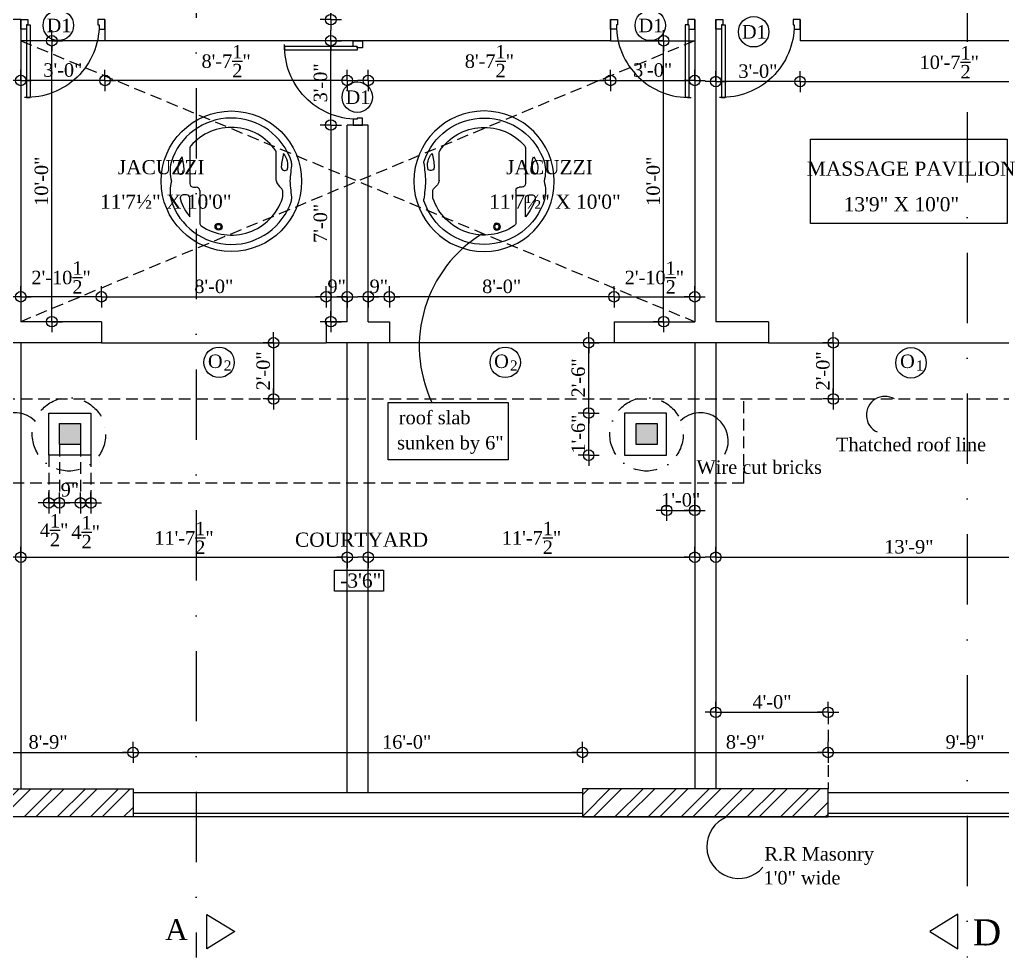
# Model space of a CAD drawing. Extents: x 13301 to 18078, y -1439 to 1911.
# Drawn here: x 14035 to 14454.9, y -256.2 to 144.3 of the extents above; entities that cross this region are included whole.
import ezdxf
from ezdxf.enums import TextEntityAlignment as Align

# ---------------------------------------------------------------- set-up
doc = ezdxf.new("R2010")
doc.units = 0
doc.header["$LTSCALE"] = 20
doc.header["$MEASUREMENT"] = 0
doc.header["$PDMODE"] = 34
doc.header["$PDSIZE"] = 5
doc.linetypes.add('DASHDOT', pattern=[1, 0.5, -0.25, 0, -0.25])
doc.linetypes.add('HIDDEN', pattern=[0.375, 0.25, -0.125])
doc.layers.get('0').update_dxf_attribs({"linetype": 'CONTINUOUS'})
doc.layers.get('Defpoints').update_dxf_attribs({"linetype": 'CONTINUOUS'})
for name, color, linetype in [('column', 31, 'CONTINUOUS'), ('DETTEXT', 7, 'CONTINUOUS'), ('DIMLINE', 254, 'CONTINUOUS'), ('DOOR', 1, 'CONTINUOUS'), ('door text', 2, 'CONTINUOUS'), ('FURN', 10, 'CONTINUOUS'), ('HATCH', 252, 'CONTINUOUS'), ('PLUMBING', 6, 'CONTINUOUS'), ('Roof lilne', 31, 'CONTINUOUS'), ('Secline', 13, 'CONTINUOUS'), ('Stone', 8, 'CONTINUOUS'), ('text', 2, 'CONTINUOUS'), ('wall', 13, 'CONTINUOUS')]:
    doc.layers.add(name, color=color, linetype=linetype)
doc.styles.add('style3', font='TIMES.TTF')
doc.styles.add('style5', font='TIMES.TTF')
doc.dimstyles.new('arch61', dxfattribs={"dimscale": 0, "dimtxt": 5.75, "dimasz": 2.25, "dimexe": 0.18, "dimexo": 0.0625, "dimgap": 1.5, "dimtad": 1, "dimzin": 3, "dimdsep": 46, "dimlunit": 4, "dimtxsty": 'style3', "dimblk": 'BLK', "dimcen": 0, "dimse1": 1, "dimse2": 1, "dimclrd": 256, "dimclrt": 3, "dimazin": 0, "dimtfac": 1, "dimtix": 1, "dimtmove": 2, "dimatfit": 3, "dimldrblk": 'NONE', "dimfxl": 0, "dimtolj": 1, "dimtzin": 0, "dimlwd": -1, "dimarcsym": 0})

# ---------------------------------------------------------------- blocks, each defined once
blk = doc.blocks.new('DR1H902')
at = {"color": 0}
for p, q in [((-0.5, 0), (-0.5, 1)), ((-0.5, 1), (-0.45, 1)), ((-0.45, 0), (-0.45, 1)), ((-0.5, 0), (-0.45, 0))]:
    blk.add_line(p, q, dxfattribs=at)
blk.add_arc((-0.5, 0), 1, 0, 91.707, dxfattribs=at)
blk = doc.blocks.new('A$C3B4262AC')
at = {"layer": 'DOOR'}
for p, q in [((0, 4), (0, 0)), ((2.5, 4), (0, 4)), ((0, 0), (3, 0)), ((2.5, 2.25), (2.5, 4)), ((3, 2.25), (2.5, 2.25)), ((3, 0), (3, 2.25))]:
    blk.add_line(p, q, dxfattribs=at)
blk = doc.blocks.new('A$C1F9E242A')
blk.add_blockref('A$C3B4262AC', (0, 0))
at = {"xscale": -1}
blk.add_blockref('A$C3B4262AC', (36, 0), dxfattribs=at)
at = {"layer": 'DOOR', "xscale": -31, "yscale": 31, "zscale": 68.88888888888889}
blk.add_blockref('DR1H902', (18, 2.25), dxfattribs=at)
blk = doc.blocks.new('*U15')
at = {"xscale": -1, "rotation": 90.00000000000249}
blk.add_blockref('A$C1F9E242A', (-13.99, 19.99), dxfattribs=at)
blk = doc.blocks.new('CARLO')
for p, q in [((35.59, 36.27), (35.59, 50.09)), ((39.78, 47.54), (39.78, 39.56)), ((0.13, 39), (0.13, 36.43)), ((41.28, 38.06), (42.43, 38.06)), ((38.27, 34.77), (37.09, 34.77)), ((2.85, 31.97), (2.85, 20.08)), ((39.77, 18.16), (39.77, 33.27))]:
    blk.add_line(p, q)
for centre, radius in [((22.05, 32.28), 30), ((27.54, 51.7), 1.5), ((27.54, 51.7), 1)]:
    blk.add_circle(centre, radius)
for centre, radius, start, end in [((22.05, 32.28), 27, 17.2485, 162.0447), ((22.05, 32.28), 23, 55.9489, 161.7681), ((34.09, 50.09), 1.5, 0, 55.9489), ((21.06, 32.53), 24, 18.2214, 38.7348), ((-2.21, 40.14), 1.5, 162.0447, 186.6967), ((-156.94, 21.97), 154.3, 3.824, 6.6967), ((1.63, 39), 1.5, 161.7681, 180), ((41.28, 39.56), 1.5, 180, 270), ((42.43, 39.56), 1.5, 270, 18.2214), ((32.34, 36.61), 15.93, 344.1542, 13.3342), ((1.63, 36.43), 1.5, 180, 233.6333), ((-2.5, 30.81), 5.48, 12.253, 53.6333), ((37.09, 36.27), 1.5, 180, 270), ((38.27, 33.27), 1.5, 0, 90), ((-160.31, 42.94), 157.69, 353.3167, 356.1156), ((32.42, 27.93), 15.84, 346.6544, 15.8676), ((5.15, 25.31), 7.26, 163.6139, 222.4153), ((-0.77, 26.27), 1.5, 355.0864, 133.6621), ((-29.07, 28.03), 29.85, 345.215, 356.3677), ((43.66, 27.73), 1.5, 46.3379, 184.9136), ((71.96, 29.49), 29.85, 183.6323, 194.785), ((37.74, 26.77), 7.26, 317.5847, 16.3861), ((-2.21, 24.41), 1.5, 173.3167, 197.9548), ((22.05, 32.28), 27, 197.9548, 342.7515), ((4.35, 20.08), 1.5, 180, 214.5636), ((22.05, 32.28), 23, 214.5636, 318.9795), ((37.77, 18.35), 2, 318.4718, 360)]:
    blk.add_arc(centre, radius, start, end)
blk = doc.blocks.new('*U22')
at = {"rotation": 1.22133299768199e-12}
blk.add_blockref('A$C1F9E242A', (-35.98, 2), dxfattribs=at)
blk = doc.blocks.new('BLK')
for q in [(0, 2), (-2, 0), (0, -2), (2, 0)]:
    blk.add_line((0, 0), q)
blk.add_circle((0, 0), 1)
blk = doc.blocks.new('*D48')
at = {"layer": 'Defpoints', "color": 0, "transparency": 16777216}
for p in [(14083.45, -168.65), (13978.45, -184.21), (14083.45, -184.21)]:
    blk.add_point(p, dxfattribs=at)
at = {"layer": 'DIMLINE', "transparency": 16777216}
blk.add_line((13980.7, -168.65), (14081.2, -168.65), dxfattribs=at)
at = {"layer": 'DIMLINE', "transparency": 16777216, "xscale": 2.25, "yscale": 2.25, "zscale": 2.25, "rotation": 180}
blk.add_blockref('BLK', (13978.45, -168.65), dxfattribs=at)
at = {"layer": 'DIMLINE', "transparency": 16777216, "xscale": 2.25, "yscale": 2.25, "zscale": 2.25}
blk.add_blockref('BLK', (14083.45, -168.65), dxfattribs=at)
at = {"layer": 'DIMLINE', "color": 3, "transparency": 16777216, "insert": (14047.13, -164.22), "char_height": 5.75, "attachment_point": 5, "style": 'style3'}
blk.add_mtext('\\A1;8\'-9"', dxfattribs=at)
blk = doc.blocks.new('_None')
blk = doc.blocks.new('*D49')
at = {"layer": 'Defpoints', "color": 0, "transparency": 16777216}
for p in [(14275.45, -168.65), (14083.45, -185.71), (14275.45, -185.71)]:
    blk.add_point(p, dxfattribs=at)
at = {"layer": 'DIMLINE', "transparency": 16777216}
blk.add_line((14085.7, -168.65), (14273.2, -168.65), dxfattribs=at)
at = {"layer": 'DIMLINE', "transparency": 16777216, "xscale": 2.25, "yscale": 2.25, "zscale": 2.25, "rotation": 180}
blk.add_blockref('BLK', (14083.45, -168.65), dxfattribs=at)
at = {"layer": 'DIMLINE', "transparency": 16777216, "xscale": 2.25, "yscale": 2.25, "zscale": 2.25}
blk.add_blockref('BLK', (14275.45, -168.65), dxfattribs=at)
at = {"layer": 'DIMLINE', "color": 3, "transparency": 16777216, "insert": (14200.36, -164.23), "char_height": 5.75, "attachment_point": 5, "style": 'style3'}
blk.add_mtext('\\A1;16\'-0"', dxfattribs=at)
blk = doc.blocks.new('*D50')
at = {"layer": 'Defpoints', "color": 0, "transparency": 16777216}
for p in [(14380.45, -168.65), (14275.45, -184.21), (14380.45, -184.21)]:
    blk.add_point(p, dxfattribs=at)
at = {"layer": 'DIMLINE', "transparency": 16777216}
blk.add_line((14277.7, -168.65), (14378.2, -168.65), dxfattribs=at)
at = {"layer": 'DIMLINE', "transparency": 16777216, "xscale": 2.25, "yscale": 2.25, "zscale": 2.25, "rotation": 180}
blk.add_blockref('BLK', (14275.45, -168.65), dxfattribs=at)
at = {"layer": 'DIMLINE', "transparency": 16777216, "xscale": 2.25, "yscale": 2.25, "zscale": 2.25}
blk.add_blockref('BLK', (14380.45, -168.65), dxfattribs=at)
at = {"layer": 'DIMLINE', "color": 3, "transparency": 16777216, "insert": (14345.07, -164.22), "char_height": 5.75, "attachment_point": 5, "style": 'style3'}
blk.add_mtext('\\A1;8\'-9"', dxfattribs=at)
blk = doc.blocks.new('*D51')
at = {"layer": 'Defpoints', "color": 0, "transparency": 16777216}
for p in [(14497.45, -168.65), (14380.45, -185.71), (14497.45, -185.71)]:
    blk.add_point(p, dxfattribs=at)
at = {"layer": 'DIMLINE', "transparency": 16777216}
blk.add_line((14382.7, -168.65), (14495.2, -168.65), dxfattribs=at)
at = {"layer": 'DIMLINE', "transparency": 16777216, "xscale": 2.25, "yscale": 2.25, "zscale": 2.25, "rotation": 180}
blk.add_blockref('BLK', (14380.45, -168.65), dxfattribs=at)
at = {"layer": 'DIMLINE', "transparency": 16777216, "xscale": 2.25, "yscale": 2.25, "zscale": 2.25}
blk.add_blockref('BLK', (14497.45, -168.65), dxfattribs=at)
at = {"layer": 'DIMLINE', "color": 3, "transparency": 16777216, "insert": (14438.95, -164.22), "char_height": 5.75, "attachment_point": 5, "style": 'style3'}
blk.add_mtext('\\A1;9\'-9"', dxfattribs=at)
blk = doc.blocks.new('*D52')
at = {"layer": 'Defpoints', "color": 0, "transparency": 16777216}
for p in [(14278.13, 6.29), (14302.45, 6.29), (14302.45, -23.71)]:
    blk.add_point(p, dxfattribs=at)
at = {"layer": 'DIMLINE', "transparency": 16777216}
blk.add_line((14278.13, -21.46), (14278.13, 4.04), dxfattribs=at)
at = {"layer": 'DIMLINE', "transparency": 16777216, "xscale": 2.25, "yscale": 2.25, "zscale": 2.25}
for p, rotation in [((14278.13, 6.29), 90), ((14278.13, -23.71), 270)]:
    blk.add_blockref('BLK', p, dxfattribs=dict(at, rotation=rotation))
at = {"layer": 'DIMLINE', "color": 3, "transparency": 16777216, "insert": (14273.71, -8.71), "char_height": 5.75, "attachment_point": 5, "rotation": 90, "style": 'style3'}
blk.add_mtext('\\A1;2\'-6"', dxfattribs=at)
blk = doc.blocks.new('*D53')
at = {"layer": 'Defpoints', "color": 0, "transparency": 16777216}
for p in [(14278.13, -23.71), (14293.45, -23.71), (14293.45, -41.71)]:
    blk.add_point(p, dxfattribs=at)
at = {"layer": 'DIMLINE', "transparency": 16777216}
blk.add_line((14278.13, -39.46), (14278.13, -25.96), dxfattribs=at)
at = {"layer": 'DIMLINE', "transparency": 16777216, "xscale": 2.25, "yscale": 2.25, "zscale": 2.25}
for p, rotation in [((14278.13, -23.71), 90), ((14278.13, -41.71), 270)]:
    blk.add_blockref('BLK', p, dxfattribs=dict(at, rotation=rotation))
at = {"layer": 'DIMLINE', "color": 3, "transparency": 16777216, "insert": (14273.71, -32.71), "char_height": 5.75, "attachment_point": 5, "rotation": 90, "style": 'style3'}
blk.add_mtext('\\A1;1\'-6"', dxfattribs=at)
blk = doc.blocks.new('*D54')
at = {"layer": 'Defpoints', "color": 0, "transparency": 16777216}
for p in [(14311.45, -30.8), (14323.45, -30.8), (14323.45, -65.27)]:
    blk.add_point(p, dxfattribs=at)
at = {"layer": 'DIMLINE', "transparency": 16777216}
for p, q in [((14309.2, -65.27), (14306.95, -65.27)), ((14311.45, -65.27), (14323.45, -65.27)), ((14325.7, -65.27), (14327.95, -65.27))]:
    blk.add_line(p, q, dxfattribs=at)
at = {"layer": 'DIMLINE', "transparency": 16777216, "xscale": 2.25, "yscale": 2.25, "zscale": 2.25}
blk.add_blockref('BLK', (14311.45, -65.27), dxfattribs=at)
at = {"layer": 'DIMLINE', "transparency": 16777216, "xscale": 2.25, "yscale": 2.25, "zscale": 2.25, "rotation": 180}
blk.add_blockref('BLK', (14323.45, -65.27), dxfattribs=at)
at = {"layer": 'DIMLINE', "color": 3, "transparency": 16777216, "insert": (14317.45, -60.84), "char_height": 5.75, "attachment_point": 5, "style": 'style3'}
blk.add_mtext('\\A1;1\'-0"', dxfattribs=at)
blk = doc.blocks.new('*D132')
at = {"layer": 'Defpoints', "color": 0}
for p in [(14174.95, 228.29), (14167.95, 144.29), (14174.95, 144.29)]:
    blk.add_point(p, dxfattribs=at)
at = {"layer": 'DIMLINE'}
blk.add_line((14167.95, 226.04), (14167.95, 146.54), dxfattribs=at)
at = {"layer": 'DIMLINE', "xscale": 2.25, "yscale": 2.25, "zscale": 2.25}
for p, rotation in [((14167.95, 228.29), 90), ((14167.95, 144.29), 270)]:
    blk.add_blockref('BLK', p, dxfattribs=dict(at, rotation=rotation))
at = {"layer": 'DIMLINE', "color": 3, "insert": (14163.52, 186.29), "char_height": 5.75, "attachment_point": 5, "rotation": 90, "style": 'style3'}
blk.add_mtext('\\A1;7\'-0"', dxfattribs=at)
blk = doc.blocks.new('*D133')
at = {"layer": 'Defpoints', "color": 0}
for p in [(14167.95, 135.29), (14183.95, 135.29), (14183.95, 99.29)]:
    blk.add_point(p, dxfattribs=at)
at = {"layer": 'DIMLINE'}
blk.add_line((14167.95, 101.54), (14167.95, 133.04), dxfattribs=at)
at = {"layer": 'DIMLINE', "xscale": 2.25, "yscale": 2.25, "zscale": 2.25}
for p, rotation in [((14167.95, 135.29), 90), ((14167.95, 99.29), 270)]:
    blk.add_blockref('BLK', p, dxfattribs=dict(at, rotation=rotation))
at = {"layer": 'DIMLINE', "color": 3, "insert": (14163.53, 117.29), "char_height": 5.75, "attachment_point": 5, "rotation": 90, "style": 'style3'}
blk.add_mtext('\\A1;3\'-0"', dxfattribs=at)
blk = doc.blocks.new('*D134')
at = {"layer": 'Defpoints', "color": 0}
for p in [(14174.95, 99.29), (14167.95, 15.29), (14174.95, 15.29)]:
    blk.add_point(p, dxfattribs=at)
at = {"layer": 'DIMLINE'}
blk.add_line((14167.95, 97.04), (14167.95, 17.54), dxfattribs=at)
at = {"layer": 'DIMLINE', "xscale": 2.25, "yscale": 2.25, "zscale": 2.25}
for p, rotation in [((14167.95, 99.29), 90), ((14167.95, 15.29), 270)]:
    blk.add_blockref('BLK', p, dxfattribs=dict(at, rotation=rotation))
at = {"layer": 'DIMLINE', "color": 3, "insert": (14163.52, 57.29), "char_height": 5.75, "attachment_point": 5, "rotation": 90, "style": 'style3'}
blk.add_mtext('\\A1;7\'-0"', dxfattribs=at)
blk = doc.blocks.new('*D142')
at = {"layer": 'Defpoints', "color": 0}
for p in [(14048.74, 135.29), (14053.45, 135.29), (14052.7, 15.29)]:
    blk.add_point(p, dxfattribs=at)
at = {"layer": 'DIMLINE'}
blk.add_line((14048.74, 17.54), (14048.74, 133.04), dxfattribs=at)
at = {"layer": 'DIMLINE', "xscale": 2.25, "yscale": 2.25, "zscale": 2.25}
for p, rotation in [((14048.74, 135.29), 90), ((14048.74, 15.29), 270)]:
    blk.add_blockref('BLK', p, dxfattribs=dict(at, rotation=rotation))
at = {"layer": 'DIMLINE', "color": 3, "insert": (14044.31, 75.29), "char_height": 5.75, "attachment_point": 5, "rotation": 90, "style": 'style3'}
blk.add_mtext('\\A1;10\'-0"', dxfattribs=at)
blk = doc.blocks.new('*D143')
at = {"layer": 'Defpoints', "color": 0}
for p in [(14035.45, 135.29), (14071.45, 135.29), (14035.45, 118.32)]:
    blk.add_point(p, dxfattribs=at)
at = {"layer": 'DIMLINE'}
blk.add_line((14069.2, 118.32), (14037.7, 118.32), dxfattribs=at)
at = {"layer": 'DIMLINE', "xscale": 2.25, "yscale": 2.25, "zscale": 2.25, "rotation": 180}
blk.add_blockref('BLK', (14035.45, 118.32), dxfattribs=at)
at = {"layer": 'DIMLINE', "xscale": 2.25, "yscale": 2.25, "zscale": 2.25}
blk.add_blockref('BLK', (14071.45, 118.32), dxfattribs=at)
at = {"layer": 'DIMLINE', "color": 3, "insert": (14053.45, 122.75), "char_height": 5.75, "attachment_point": 5, "style": 'style3'}
blk.add_mtext('\\A1;3\'-0"', dxfattribs=at)
blk = doc.blocks.new('*D144')
at = {"layer": 'Defpoints', "color": 0}
for p in [(14071.45, 135.29), (14071.45, 118.32), (14174.95, 94.08)]:
    blk.add_point(p, dxfattribs=at)
at = {"layer": 'DIMLINE'}
blk.add_line((14172.7, 118.32), (14073.7, 118.32), dxfattribs=at)
at = {"layer": 'DIMLINE', "xscale": 2.25, "yscale": 2.25, "zscale": 2.25, "rotation": 180}
blk.add_blockref('BLK', (14071.45, 118.32), dxfattribs=at)
at = {"layer": 'DIMLINE', "xscale": 2.25, "yscale": 2.25, "zscale": 2.25}
blk.add_blockref('BLK', (14174.95, 118.32), dxfattribs=at)
at = {"layer": 'DIMLINE', "color": 3, "insert": (14123.2, 126.57), "char_height": 5.75, "attachment_point": 5, "style": 'style3'}
blk.add_mtext('\\A1;8\'-7{\\H1.000000x;\\S1/2;}"', dxfattribs=at)
blk = doc.blocks.new('*D145')
at = {"layer": 'Defpoints', "color": 0}
for p in [(14287.45, 135.29), (14323.45, 135.29), (14323.45, 118.32)]:
    blk.add_point(p, dxfattribs=at)
at = {"layer": 'DIMLINE'}
blk.add_line((14289.7, 118.32), (14321.2, 118.32), dxfattribs=at)
at = {"layer": 'DIMLINE', "xscale": 2.25, "yscale": 2.25, "zscale": 2.25, "rotation": 180}
blk.add_blockref('BLK', (14287.45, 118.32), dxfattribs=at)
at = {"layer": 'DIMLINE', "xscale": 2.25, "yscale": 2.25, "zscale": 2.25}
blk.add_blockref('BLK', (14323.45, 118.32), dxfattribs=at)
at = {"layer": 'DIMLINE', "color": 3, "insert": (14305.45, 122.75), "char_height": 5.75, "attachment_point": 5, "style": 'style3'}
blk.add_mtext('\\A1;3\'-0"', dxfattribs=at)
blk = doc.blocks.new('*D146')
at = {"layer": 'Defpoints', "color": 0}
for p in [(14287.45, 135.29), (14287.45, 118.32), (14183.95, 94.08)]:
    blk.add_point(p, dxfattribs=at)
at = {"layer": 'DIMLINE'}
blk.add_line((14186.2, 118.32), (14285.2, 118.32), dxfattribs=at)
at = {"layer": 'DIMLINE', "xscale": 2.25, "yscale": 2.25, "zscale": 2.25, "rotation": 180}
blk.add_blockref('BLK', (14183.95, 118.32), dxfattribs=at)
at = {"layer": 'DIMLINE', "xscale": 2.25, "yscale": 2.25, "zscale": 2.25}
blk.add_blockref('BLK', (14287.45, 118.32), dxfattribs=at)
at = {"layer": 'DIMLINE', "color": 3, "insert": (14235.7, 126.57), "char_height": 5.75, "attachment_point": 5, "style": 'style3'}
blk.add_mtext('\\A1;8\'-7{\\H1.000000x;\\S1/2;}"', dxfattribs=at)
blk = doc.blocks.new('*D147')
at = {"layer": 'Defpoints', "color": 0}
for p in [(14305.45, 135.29), (14310.16, 135.29), (14306.2, 15.29)]:
    blk.add_point(p, dxfattribs=at)
at = {"layer": 'DIMLINE'}
blk.add_line((14310.16, 17.54), (14310.16, 133.04), dxfattribs=at)
at = {"layer": 'DIMLINE', "xscale": 2.25, "yscale": 2.25, "zscale": 2.25}
for p, rotation in [((14310.16, 135.29), 90), ((14310.16, 15.29), 270)]:
    blk.add_blockref('BLK', p, dxfattribs=dict(at, rotation=rotation))
at = {"layer": 'DIMLINE', "color": 3, "insert": (14305.73, 75.29), "char_height": 5.75, "attachment_point": 5, "rotation": 90, "style": 'style3'}
blk.add_mtext('\\A1;10\'-0"', dxfattribs=at)
blk = doc.blocks.new('*D148')
at = {"layer": 'Defpoints', "color": 0}
for p in [(14035.45, 25.93), (14035.45, 15.29), (14069.95, 15.29)]:
    blk.add_point(p, dxfattribs=at)
at = {"layer": 'DIMLINE'}
blk.add_line((14067.7, 25.93), (14037.7, 25.93), dxfattribs=at)
at = {"layer": 'DIMLINE', "xscale": 2.25, "yscale": 2.25, "zscale": 2.25, "rotation": 180}
blk.add_blockref('BLK', (14035.45, 25.93), dxfattribs=at)
at = {"layer": 'DIMLINE', "xscale": 2.25, "yscale": 2.25, "zscale": 2.25}
blk.add_blockref('BLK', (14069.95, 25.93), dxfattribs=at)
at = {"layer": 'DIMLINE', "color": 3, "insert": (14052.7, 34.17), "char_height": 5.75, "attachment_point": 5, "style": 'style3'}
blk.add_mtext('\\A1;2\'-10{\\H1.000000x;\\S1/2;}"', dxfattribs=at)
blk = doc.blocks.new('*D149')
at = {"layer": 'Defpoints', "color": 0}
for p in [(14174.95, 25.93), (14165.95, 15.29), (14174.95, 15.29)]:
    blk.add_point(p, dxfattribs=at)
at = {"layer": 'DIMLINE'}
for p, q in [((14163.7, 25.93), (14161.45, 25.93)), ((14165.95, 25.93), (14174.95, 25.93)), ((14177.2, 25.93), (14179.45, 25.93))]:
    blk.add_line(p, q, dxfattribs=at)
at = {"layer": 'DIMLINE', "xscale": 2.25, "yscale": 2.25, "zscale": 2.25}
blk.add_blockref('BLK', (14165.95, 25.93), dxfattribs=at)
at = {"layer": 'DIMLINE', "xscale": 2.25, "yscale": 2.25, "zscale": 2.25, "rotation": 180}
blk.add_blockref('BLK', (14174.95, 25.93), dxfattribs=at)
at = {"layer": 'DIMLINE', "color": 3, "insert": (14170.45, 30.36), "char_height": 5.75, "attachment_point": 5, "style": 'style3'}
blk.add_mtext('\\A1;9"', dxfattribs=at)
blk = doc.blocks.new('*D150')
at = {"layer": 'Defpoints', "color": 0}
for p in [(14165.95, 25.93), (14069.95, 6.29), (14165.95, 6.29)]:
    blk.add_point(p, dxfattribs=at)
at = {"layer": 'DIMLINE'}
blk.add_line((14072.2, 25.93), (14163.7, 25.93), dxfattribs=at)
at = {"layer": 'DIMLINE', "xscale": 2.25, "yscale": 2.25, "zscale": 2.25, "rotation": 180}
blk.add_blockref('BLK', (14069.95, 25.93), dxfattribs=at)
at = {"layer": 'DIMLINE', "xscale": 2.25, "yscale": 2.25, "zscale": 2.25}
blk.add_blockref('BLK', (14165.95, 25.93), dxfattribs=at)
at = {"layer": 'DIMLINE', "color": 3, "insert": (14117.95, 30.35), "char_height": 5.75, "attachment_point": 5, "style": 'style3'}
blk.add_mtext('\\A1;8\'-0"', dxfattribs=at)
blk = doc.blocks.new('*D151')
at = {"layer": 'Defpoints', "color": 0}
for p in [(14323.45, 25.93), (14288.95, 15.29), (14323.45, 15.29)]:
    blk.add_point(p, dxfattribs=at)
at = {"layer": 'DIMLINE'}
blk.add_line((14291.2, 25.93), (14321.2, 25.93), dxfattribs=at)
at = {"layer": 'DIMLINE', "xscale": 2.25, "yscale": 2.25, "zscale": 2.25, "rotation": 180}
blk.add_blockref('BLK', (14288.95, 25.93), dxfattribs=at)
at = {"layer": 'DIMLINE', "xscale": 2.25, "yscale": 2.25, "zscale": 2.25}
blk.add_blockref('BLK', (14323.45, 25.93), dxfattribs=at)
at = {"layer": 'DIMLINE', "color": 3, "insert": (14306.2, 34.17), "char_height": 5.75, "attachment_point": 5, "style": 'style3'}
blk.add_mtext('\\A1;2\'-10{\\H1.000000x;\\S1/2;}"', dxfattribs=at)
blk = doc.blocks.new('*D152')
at = {"layer": 'Defpoints', "color": 0}
for p in [(14183.95, 25.93), (14183.95, 15.29), (14192.95, 15.29)]:
    blk.add_point(p, dxfattribs=at)
at = {"layer": 'DIMLINE'}
for p, q in [((14181.7, 25.93), (14179.45, 25.93)), ((14192.95, 25.93), (14183.95, 25.93)), ((14195.2, 25.93), (14197.45, 25.93))]:
    blk.add_line(p, q, dxfattribs=at)
at = {"layer": 'DIMLINE', "xscale": 2.25, "yscale": 2.25, "zscale": 2.25}
blk.add_blockref('BLK', (14183.95, 25.93), dxfattribs=at)
at = {"layer": 'DIMLINE', "xscale": 2.25, "yscale": 2.25, "zscale": 2.25, "rotation": 180}
blk.add_blockref('BLK', (14192.95, 25.93), dxfattribs=at)
at = {"layer": 'DIMLINE', "color": 3, "insert": (14188.45, 30.36), "char_height": 5.75, "attachment_point": 5, "style": 'style3'}
blk.add_mtext('\\A1;9"', dxfattribs=at)
blk = doc.blocks.new('*D153')
at = {"layer": 'Defpoints', "color": 0}
for p in [(14192.95, 25.93), (14192.95, 6.29), (14288.95, 6.29)]:
    blk.add_point(p, dxfattribs=at)
at = {"layer": 'DIMLINE'}
blk.add_line((14286.7, 25.93), (14195.2, 25.93), dxfattribs=at)
at = {"layer": 'DIMLINE', "xscale": 2.25, "yscale": 2.25, "zscale": 2.25, "rotation": 180}
blk.add_blockref('BLK', (14192.95, 25.93), dxfattribs=at)
at = {"layer": 'DIMLINE', "xscale": 2.25, "yscale": 2.25, "zscale": 2.25}
blk.add_blockref('BLK', (14288.95, 25.93), dxfattribs=at)
at = {"layer": 'DIMLINE', "color": 3, "insert": (14240.95, 30.35), "char_height": 5.75, "attachment_point": 5, "style": 'style3'}
blk.add_mtext('\\A1;8\'-0"', dxfattribs=at)
blk = doc.blocks.new('*D154')
at = {"layer": 'Defpoints', "color": 0}
for p in [(14174.95, -67.01), (14035.45, -78.43), (14174.95, -85.29)]:
    blk.add_point(p, dxfattribs=at)
at = {"layer": 'DIMLINE'}
blk.add_line((14037.7, -85.29), (14172.7, -85.29), dxfattribs=at)
at = {"layer": 'DIMLINE', "xscale": 2.25, "yscale": 2.25, "zscale": 2.25, "rotation": 180}
blk.add_blockref('BLK', (14035.45, -85.29), dxfattribs=at)
at = {"layer": 'DIMLINE', "xscale": 2.25, "yscale": 2.25, "zscale": 2.25}
blk.add_blockref('BLK', (14174.95, -85.29), dxfattribs=at)
at = {"layer": 'DIMLINE', "color": 3, "insert": (14105.2, -77.03), "char_height": 5.75, "attachment_point": 5, "style": 'style3'}
blk.add_mtext('\\A1;11\'-7{\\H1.000000x;\\S1/2;}"', dxfattribs=at)
blk = doc.blocks.new('*D155')
at = {"layer": 'Defpoints', "color": 0}
for p in [(14183.95, -65.79), (14323.45, -69.77), (14323.45, -85.29)]:
    blk.add_point(p, dxfattribs=at)
at = {"layer": 'DIMLINE'}
blk.add_line((14186.2, -85.29), (14321.2, -85.29), dxfattribs=at)
at = {"layer": 'DIMLINE', "xscale": 2.25, "yscale": 2.25, "zscale": 2.25, "rotation": 180}
blk.add_blockref('BLK', (14183.95, -85.29), dxfattribs=at)
at = {"layer": 'DIMLINE', "xscale": 2.25, "yscale": 2.25, "zscale": 2.25}
blk.add_blockref('BLK', (14323.45, -85.29), dxfattribs=at)
at = {"layer": 'DIMLINE', "color": 3, "insert": (14253.7, -77.03), "char_height": 5.75, "attachment_point": 5, "style": 'style3'}
blk.add_mtext('\\A1;11\'-7{\\H1.000000x;\\S1/2;}"', dxfattribs=at)
blk = doc.blocks.new('*D156')
at = {"layer": 'Defpoints', "color": 0}
for p in [(14332.45, -75.42), (14497.45, -75.42), (14497.45, -85.29)]:
    blk.add_point(p, dxfattribs=at)
at = {"layer": 'DIMLINE'}
blk.add_line((14334.7, -85.29), (14495.2, -85.29), dxfattribs=at)
at = {"layer": 'DIMLINE', "xscale": 2.25, "yscale": 2.25, "zscale": 2.25, "rotation": 180}
blk.add_blockref('BLK', (14332.45, -85.29), dxfattribs=at)
at = {"layer": 'DIMLINE', "xscale": 2.25, "yscale": 2.25, "zscale": 2.25}
blk.add_blockref('BLK', (14497.45, -85.29), dxfattribs=at)
at = {"layer": 'DIMLINE', "color": 3, "insert": (14414.95, -80.86), "char_height": 5.75, "attachment_point": 5, "style": 'style3'}
blk.add_mtext('\\A1;13\'-9"', dxfattribs=at)
blk = doc.blocks.new('*D173')
at = {"layer": 'Defpoints', "color": 0}
for p in [(14380.45, -151.53), (14332.45, -184.21), (14380.45, -184.21)]:
    blk.add_point(p, dxfattribs=at)
at = {"layer": 'DIMLINE'}
blk.add_line((14334.7, -151.53), (14378.2, -151.53), dxfattribs=at)
at = {"layer": 'DIMLINE', "xscale": 2.25, "yscale": 2.25, "zscale": 2.25, "rotation": 180}
blk.add_blockref('BLK', (14332.45, -151.53), dxfattribs=at)
at = {"layer": 'DIMLINE', "xscale": 2.25, "yscale": 2.25, "zscale": 2.25}
blk.add_blockref('BLK', (14380.45, -151.53), dxfattribs=at)
at = {"layer": 'DIMLINE', "color": 3, "insert": (14356.45, -147.11), "char_height": 5.75, "attachment_point": 5, "style": 'style3'}
blk.add_mtext('\\A1;4\'-0"', dxfattribs=at)
blk = doc.blocks.new('*D212')
at = {"layer": 'Defpoints', "color": 0}
for p in [(14390.68, 6.29), (14382.65, -17.71), (14390.68, -17.71)]:
    blk.add_point(p, dxfattribs=at)
at = {"layer": 'DIMLINE'}
blk.add_line((14382.65, 4.04), (14382.65, -15.46), dxfattribs=at)
at = {"layer": 'DIMLINE', "xscale": 2.25, "yscale": 2.25, "zscale": 2.25}
for p, rotation in [((14382.65, 6.29), 90), ((14382.65, -17.71), 270)]:
    blk.add_blockref('BLK', p, dxfattribs=dict(at, rotation=rotation))
at = {"layer": 'DIMLINE', "color": 3, "insert": (14378.22, -5.71), "char_height": 5.75, "attachment_point": 5, "rotation": 90, "style": 'style3'}
blk.add_mtext('\\A1;2\'-0"', dxfattribs=at)
blk = doc.blocks.new('*D213')
at = {"layer": 'Defpoints', "color": 0}
for p in [(14145.6, 6.29), (14143.49, -17.71), (14145.6, -17.71)]:
    blk.add_point(p, dxfattribs=at)
at = {"layer": 'DIMLINE'}
blk.add_line((14143.49, 4.04), (14143.49, -15.46), dxfattribs=at)
at = {"layer": 'DIMLINE', "xscale": 2.25, "yscale": 2.25, "zscale": 2.25}
for p, rotation in [((14143.49, 6.29), 90), ((14143.49, -17.71), 270)]:
    blk.add_blockref('BLK', p, dxfattribs=dict(at, rotation=rotation))
at = {"layer": 'DIMLINE', "color": 3, "insert": (14139.07, -5.71), "char_height": 5.75, "attachment_point": 5, "rotation": 90, "style": 'style3'}
blk.add_mtext('\\A1;2\'-0"', dxfattribs=at)
blk = doc.blocks.new('*D332')
at = {"layer": 'Defpoints', "color": 0}
for p in [(14060.95, -36.32), (14065.45, -36.32), (14065.45, -62.1)]:
    blk.add_point(p, dxfattribs=at)
at = {"layer": 'DIMLINE'}
for p, q in [((14058.7, -62.1), (14056.45, -62.1)), ((14060.95, -62.1), (14065.45, -62.1)), ((14067.7, -62.1), (14069.95, -62.1))]:
    blk.add_line(p, q, dxfattribs=at)
at = {"layer": 'DIMLINE', "xscale": 2.25, "yscale": 2.25, "zscale": 2.25}
blk.add_blockref('BLK', (14060.95, -62.1), dxfattribs=at)
at = {"layer": 'DIMLINE', "xscale": 2.25, "yscale": 2.25, "zscale": 2.25, "rotation": 180}
blk.add_blockref('BLK', (14065.45, -62.1), dxfattribs=at)
at = {"layer": 'DIMLINE', "color": 3, "insert": (14063.2, -74.57), "char_height": 5.75, "attachment_point": 5, "style": 'style3'}
blk.add_mtext('\\A1;4{\\H1.000000x;\\S1/2;}"', dxfattribs=at)
blk = doc.blocks.new('*D333')
at = {"layer": 'Defpoints', "color": 0}
for p in [(14051.95, -37.21), (14060.95, -37.21), (14051.95, -62.1)]:
    blk.add_point(p, dxfattribs=at)
at = {"layer": 'DIMLINE'}
blk.add_line((14058.7, -62.1), (14054.2, -62.1), dxfattribs=at)
at = {"layer": 'DIMLINE', "xscale": 2.25, "yscale": 2.25, "zscale": 2.25, "rotation": 180}
blk.add_blockref('BLK', (14051.95, -62.1), dxfattribs=at)
at = {"layer": 'DIMLINE', "xscale": 2.25, "yscale": 2.25, "zscale": 2.25}
blk.add_blockref('BLK', (14060.95, -62.1), dxfattribs=at)
at = {"layer": 'DIMLINE', "color": 3, "insert": (14056.45, -56.54), "char_height": 5.75, "attachment_point": 5, "style": 'style3'}
blk.add_mtext('\\A1;9"', dxfattribs=at)
blk = doc.blocks.new('*D334')
at = {"layer": 'Defpoints', "color": 0}
for p in [(14047.45, -36.32), (14051.95, -36.32), (14047.45, -62.1)]:
    blk.add_point(p, dxfattribs=at)
at = {"layer": 'DIMLINE'}
for p, q in [((14045.2, -62.1), (14042.95, -62.1)), ((14051.95, -62.1), (14047.45, -62.1)), ((14054.2, -62.1), (14056.45, -62.1))]:
    blk.add_line(p, q, dxfattribs=at)
at = {"layer": 'DIMLINE', "xscale": 2.25, "yscale": 2.25, "zscale": 2.25}
blk.add_blockref('BLK', (14047.45, -62.1), dxfattribs=at)
at = {"layer": 'DIMLINE', "xscale": 2.25, "yscale": 2.25, "zscale": 2.25, "rotation": 180}
blk.add_blockref('BLK', (14051.95, -62.1), dxfattribs=at)
at = {"layer": 'DIMLINE', "color": 3, "insert": (14049.7, -73.75), "char_height": 5.75, "attachment_point": 5, "style": 'style3'}
blk.add_mtext('\\A1;4{\\H1.000000x;\\S1/2;}"', dxfattribs=at)
blk = doc.blocks.new('*D347')
at = {"layer": 'Defpoints', "color": 0}
for p in [(14368.45, 135.29), (14495.95, 135.29), (14495.95, 117.84)]:
    blk.add_point(p, dxfattribs=at)
at = {"layer": 'DIMLINE'}
blk.add_line((14370.7, 117.84), (14493.7, 117.84), dxfattribs=at)
at = {"layer": 'DIMLINE', "xscale": 2.25, "yscale": 2.25, "zscale": 2.25, "rotation": 180}
blk.add_blockref('BLK', (14368.45, 117.84), dxfattribs=at)
at = {"layer": 'DIMLINE', "xscale": 2.25, "yscale": 2.25, "zscale": 2.25}
blk.add_blockref('BLK', (14495.95, 117.84), dxfattribs=at)
at = {"layer": 'DIMLINE', "color": 3, "insert": (14432.2, 126.1), "char_height": 5.75, "attachment_point": 5, "style": 'style3'}
blk.add_mtext('\\A1;10\'-7{\\H1.000000x;\\S1/2;}"', dxfattribs=at)
blk = doc.blocks.new('*D348')
at = {"layer": 'Defpoints', "color": 0}
for p in [(14332.45, 135.29), (14368.45, 135.29), (14332.45, 117.84)]:
    blk.add_point(p, dxfattribs=at)
at = {"layer": 'DIMLINE'}
blk.add_line((14366.2, 117.84), (14334.7, 117.84), dxfattribs=at)
at = {"layer": 'DIMLINE', "xscale": 2.25, "yscale": 2.25, "zscale": 2.25, "rotation": 180}
blk.add_blockref('BLK', (14332.45, 117.84), dxfattribs=at)
at = {"layer": 'DIMLINE', "xscale": 2.25, "yscale": 2.25, "zscale": 2.25}
blk.add_blockref('BLK', (14368.45, 117.84), dxfattribs=at)
at = {"layer": 'DIMLINE', "color": 3, "insert": (14350.45, 122.27), "char_height": 5.75, "attachment_point": 5, "style": 'style3'}
blk.add_mtext('\\A1;3\'-0"', dxfattribs=at)

msp = doc.modelspace()

# ---------------------------------------------------------------- hatches: boundary and pattern name
at = {"layer": 'HATCH'}
for points in [[(14051.95, -28.21), (14051.95, -37.21), (14060.95, -37.21), (14060.95, -28.21)], [(14307.404, -37.21), (14307.404, -28.21), (14298.404, -28.21), (14298.404, -37.21)]]:
    msp.add_hatch(color=8, dxfattribs=at).paths.add_polyline_path(points)
at = {"layer": 'Stone', "ltscale": 5}
h = msp.add_hatch(dxfattribs=at)
h.set_pattern_fill('STEEL', color=256, scale=80, style=0)
h.set_pattern_definition([(45, (87, 47.558), (-7.071068, 7.071068), []), (45, (87, 52.558), (-7.071068, 7.071068), [])])
h.paths.add_polyline_path([(14083.45, -196.21), (14083.45, -184.21), (13978.45, -184.21), (13978.45, -196.21)])
h = msp.add_hatch(dxfattribs=at)
h.set_pattern_fill('STEEL', color=256, scale=80, style=0)
h.set_pattern_definition([(45, (0, 47.558), (-7.071068, 7.071068), []), (45, (0, 52.558), (-7.071068, 7.071068), [])])
h.paths.add_polyline_path([(14380.45, -196.21), (14380.45, -184.21), (14275.45, -184.21), (14275.45, -196.21)])

# ---------------------------------------------------------------- linework, layer by layer
for p, q in [((14071.45, 135.29), (14035.45, 135.29)), ((14287.45, 135.29), (14323.45, 135.29)), ((14035.45, 6.29), (14035.45, -184.21)), ((14069.95, 6.29), (14165.95, 6.29)), ((14174.95, -185.71), (14174.95, 6.29)), ((14183.95, -185.71), (14183.95, 6.29)), ((14288.95, 6.29), (14192.95, 6.29)), ((14323.45, 6.29), (14323.45, -184.21)), ((14332.45, 6.29), (14332.45, -184.21)), ((14354.95, 6.29), (14474.95, 6.29)), ((14507.95, -196.21), (13850.95, -196.21))]:
    msp.add_line(p, q)
at = {"linetype": 'HIDDEN'}
for p, q in [((14323.45, 135.29), (14035.45, 15.29)), ((14035.45, 135.29), (14323.45, 15.29))]:
    msp.add_line(p, q, dxfattribs=at)
at = {"layer": 'column'}
for points in [[(14060.95, -37.21), (14051.95, -37.21), (14051.95, -28.21), (14060.95, -28.21)], [(14307.404, -37.21), (14298.404, -37.21), (14298.404, -28.21), (14307.404, -28.21)]]:
    msp.add_lwpolyline(points, close=True, dxfattribs=at)
at = {"layer": 'DETTEXT'}
msp.add_lwpolyline([(14192.478, -19.147), (14243.706, -19.147), (14243.706, -43.757), (14192.478, -43.757)], close=True, dxfattribs=at)
at = {"layer": 'DETTEXT', "linetype": 'DASHDOT'}
for centre in [(14056.057, -32.812), (14302.842, -32.812)]:
    msp.add_circle(centre, 15.683, dxfattribs=at)
at = {"layer": 'DETTEXT'}
for centre, radius, start, end in [((14262.061, 4.802), 56.307, 121.13216, 205.17167), ((14404.736, -24.573), 7.965, 59.50709, 245.13334), ((14033.119, -35.551), 11.994, 45.65922, 208.479), ((14325.78, -35.551), 11.994, 331.521, 134.34078), ((14342.189, -208.862), 13.62, 111.71807, 319.59137)]:
    msp.add_arc(centre, radius, start, end, dxfattribs=at)
at = {"layer": 'DIMLINE', "color": 8, "linetype": 'HIDDEN'}
for p, q in [((14051.95, -37.21), (14051.95, -62.097)), ((14060.95, -37.21), (14060.95, -62.097)), ((14047.45, -41.71), (14047.45, -62.097)), ((14065.45, -41.71), (14065.45, -62.097)), ((14380.45, -151.53), (14380.45, -184.21))]:
    msp.add_line(p, q, dxfattribs=at)
at = {"layer": 'door text', "color": 7}
for centre in [(14051.522, 141.857), (14304.448, 141.84), (14348.617, 139.132), (14179.256, 111.205), (14120.191, -2.067), (14242.484, -2.067), (14415.838, -2.262)]:
    msp.add_circle(centre, 6.51, dxfattribs=at)
at = {"layer": 'FURN'}
msp.add_lwpolyline([(14456.95, 93.29), (14456.95, 57.29), (14372.95, 57.29), (14372.95, 93.29)], close=True, dxfattribs=at)
at = {"layer": 'Roof lilne', "linetype": 'HIDDEN'}
msp.add_line((13862.95, -17.71), (14495.95, -17.71), dxfattribs=at)
at = {"layer": 'Roof lilne', "color": 8, "linetype": 'HIDDEN'}
for q in [(14344.45, -17.71), (14014.45, -53.71)]:
    msp.add_line((14344.45, -53.71), q, dxfattribs=at)
at = {"layer": 'Secline', "linetype": 'DASHDOT', "ltscale": 3}
msp.add_line((14439.831, 825.991), (14439.831, -256.172), dxfattribs=at)
msp.add_lwpolyline([(14155.028, 822.45), (14155.028, 655.938), (14110.443, 655.938), (14110.443, -256.172)], dxfattribs=at)
at = {"layer": 'Secline', "linetype": 'DASHDOT', "ltscale": 5}
for points in [[(14126.895, -245.207), (14114.971, -252.591), (14114.971, -237.823)], [(14423.91, -245.09), (14435.834, -252.474), (14435.834, -237.706)]]:
    msp.add_lwpolyline(points, close=True, dxfattribs=at)
at = {"layer": 'text'}
msp.add_lwpolyline([(14169.554, -90.782), (14190.494, -90.782), (14190.494, -99.807), (14169.554, -99.807)], close=True, dxfattribs=at)
at = {"layer": 'wall'}
for p, q in [((14035.45, 144.29), (14026.45, 144.29)), ((14035.45, 144.29), (14035.45, 15.29)), ((14071.45, 144.29), (14071.45, 135.29)), ((14287.45, 144.29), (14287.45, 135.29)), ((14323.45, 144.29), (14323.45, 15.29)), ((14332.45, 144.29), (14332.45, 15.29)), ((14368.45, 144.29), (14368.45, 135.29)), ((14287.45, 135.29), (14071.45, 135.29)), ((14495.95, 135.29), (14368.45, 135.29)), ((14174.95, 15.29), (14174.95, 99.29)), ((14183.95, 99.29), (14174.95, 99.29)), ((14183.95, 15.29), (14183.95, 99.29)), ((14069.95, 15.29), (14035.45, 15.29)), ((14069.95, 15.29), (14069.95, 6.29)), ((14174.95, 15.29), (14165.95, 15.29)), ((14165.95, 15.29), (14165.95, 6.29)), ((14183.95, 15.29), (14192.95, 15.29)), ((14192.95, 15.29), (14192.95, 6.29)), ((14288.95, 15.29), (14288.95, 6.29)), ((14288.95, 15.29), (14323.45, 15.29)), ((14354.95, 15.29), (14332.45, 15.29)), ((14354.95, 15.29), (14354.95, 6.29)), ((14069.95, 6.29), (14004.7, 6.29)), ((14192.95, 6.29), (14165.95, 6.29)), ((14354.95, 6.29), (14288.95, 6.29)), ((13978.45, -184.21), (14083.45, -184.21)), ((14083.45, -184.21), (14083.45, -196.21)), ((14380.45, -184.21), (14275.45, -184.21)), ((14275.45, -184.21), (14275.45, -196.21)), ((14380.45, -196.21), (14380.45, -184.21)), ((14083.45, -185.71), (14275.45, -185.71)), ((14380.45, -185.71), (14497.45, -185.71)), ((14083.45, -196.21), (13978.45, -196.21)), ((14275.45, -194.71), (14083.45, -194.71)), ((14275.45, -196.21), (14380.45, -196.21)), ((14506.45, -194.71), (14380.45, -194.71))]:
    msp.add_line(p, q, dxfattribs=at)
for points in [[(14065.45, -41.71), (14047.45, -41.71), (14047.45, -23.71), (14065.45, -23.71)], [(14293.45, -41.71), (14311.45, -41.71), (14311.45, -23.71), (14293.45, -23.71)]]:
    msp.add_lwpolyline(points, close=True, dxfattribs=at)

# ---------------------------------------------------------------- block references
at = {"layer": 'DOOR', "xscale": -1, "rotation": 270}
for p in [(14051.459, 158.281), (14348.459, 158.281)]:
    msp.add_blockref('*U15', p, dxfattribs=at)
at = {"layer": 'DOOR', "rotation": 90}
for name, p in [('*U15', (14307.44, 158.281)), ('*U22', (14183.45, 135.272))]:
    msp.add_blockref(name, p, dxfattribs=at)
at = {"layer": 'PLUMBING', "rotation": 180}
msp.add_blockref('CARLO', (14147.503, 107.566), dxfattribs=at)
at = {"layer": 'PLUMBING', "xscale": -1, "rotation": 180}
msp.add_blockref('CARLO', (14211.396, 107.566), dxfattribs=at)

# ---------------------------------------------------------------- texts
at = {"layer": 'DETTEXT', "style": 'style5'}
for s, p in [('roof slab', (14197.003, -28.512)), ('sunken by 6"', (14196.255, -39.264)), ('R.R Masonry', (14353.233, -214.852)), ('1\'0" wide', (14352.869, -225.046))]:
    msp.add_text(s, height=5.75, dxfattribs=at).set_placement(p)
for s, p in [('Thatched roof line', (14415.877, -40.041)), ('Wire cut bricks', (14351.014, -49.681))]:
    msp.add_text(s, height=5.75, dxfattribs=at).set_placement(p, align=Align.CENTER)
at = {"layer": 'door text', "style": 'style5'}
for s, p in [('D1', (14046.515, 138.948)), ('D1', (14299.442, 138.931)), ('D1', (14343.611, 136.223)), ('D1', (14174.25, 108.296)), ('O', (14115.437, -4.476)), ('O', (14237.729, -4.476)), ('O', (14411.188, -4.476))]:
    msp.add_text(s, height=5.75, dxfattribs=at).set_placement(p)
at = {"layer": 'door text', "color": 0, "style": 'style5'}
for s, p in [('2', (14122.226, -5.551)), ('2', (14244.518, -5.551)), ('1', (14417.977, -5.551))]:
    msp.add_text(s, height=4.312, dxfattribs=at).set_placement(p)
at = {"layer": 'Secline', "linetype": 'DASHDOT', "ltscale": 5, "style": 'style5'}
for s, height, p in [('A', 8.937, (14097.121, -248.832)), ('D', 11.171, (14442.222, -251.091))]:
    msp.add_text(s, height=height, dxfattribs=at).set_placement(p)
at = {"layer": 'text', "style": 'style5'}
for s, height, p in [('JACUZZI', 6.0504, (14076.928, 78.262)), ('JACUZZI', 6.0504, (14242.851, 78.262)), ('MASSAGE PAVILION', 6.05042, (14371.357, 77.641)), ('11\'7½" X 10\'0"', 6.05042, (14069.328, 63.545)), ('11\'7½" X 10\'0"', 6.05042, (14235.623, 63.545)), ('13\'9" X 10\'0"', 6.05042, (14387.077, 62.439)), ('COURTYARD', 6.0504, (14152.635, -80.819)), ('-3\'6"', 6.0504, (14171.968, -98.28))]:
    msp.add_text(s, height=height, dxfattribs=at).set_placement(p)

# ---------------------------------------------------------------- dimensions: what is measured, and where the dimension line sits
at = {"layer": 'DIMLINE'}
for base, p1, p2, angle, override, picture, middle in [((14167.953, 144.29), (14174.95, 228.29), (14174.95, 144.29), 90, {"dimscale": 1, "dimfxl": 0.25}, '*D132', (14163.519, 186.29)), ((14048.739, 135.29), (14052.7, 15.29), (14053.45, 135.29), 90, {"dimscale": 1, "dimfxl": 0.25}, '*D142', (14044.315, 75.29)), ((14167.953, 135.29), (14183.95, 99.29), (14183.95, 135.29), 90, {"dimscale": 1, "dimfxl": 0.25}, '*D133', (14163.528, 117.29)), ((14310.16, 135.29), (14306.2, 15.29), (14305.45, 135.29), 90, {"dimscale": 1, "dimfxl": 0.25}, '*D147', (14305.735, 75.29)), ((14287.45, 118.321), (14183.95, 94.082), (14287.45, 135.29), 180, {"dimscale": 1, "dimfxl": 0.25}, '*D146', (14235.7, 126.575)), ((14323.45, 118.321), (14287.45, 135.29), (14323.45, 135.29), 180, {"dimscale": 1, "dimfxl": 0.25}, '*D145', (14305.45, 122.745)), ((14332.45, 117.845), (14368.45, 135.29), (14332.45, 135.29), 180, {"dimscale": 1, "dimfxl": 0.25}, '*D348', (14350.45, 122.269)), ((14495.95, 117.845), (14368.45, 135.29), (14495.95, 135.29), 180, {"dimscale": 1, "dimfxl": 0.25}, '*D347', (14432.2, 126.099)), ((14167.953, 15.29), (14174.95, 99.29), (14174.95, 15.29), 90, {"dimscale": 1, "dimfxl": 0.25}, '*D134', (14163.519, 57.29)), ((14323.45, 25.929), (14288.95, 15.29), (14323.45, 15.29), 180, {"dimscale": 1, "dimfxl": 0.25}, '*D151', (14306.2, 34.174)), ((14183.95, 25.929), (14192.95, 15.29), (14183.95, 15.29), 180, {"dimscale": 1, "dimfxl": 0.25}, '*D152', (14188.45, 30.362)), ((14192.95, 25.929), (14288.95, 6.29), (14192.95, 6.29), 180, {"dimscale": 1, "dimfxl": 0.25}, '*D153', (14240.95, 30.353)), ((14143.492, -17.71), (14145.601, 6.29), (14145.601, -17.71), 90, {"dimscale": 1, "dimfxl": 0.25}, '*D213', (14139.067, -5.71)), ((14278.135, 6.29), (14302.45, -23.71), (14302.45, 6.29), 90, {"dimscale": 1}, '*D52', (14273.71, -8.71)), ((14382.648, -17.71), (14390.681, 6.29), (14390.681, -17.71), 90, {"dimscale": 1, "dimfxl": 0.25}, '*D212', (14378.223, -5.71)), ((14278.135, -23.71), (14293.45, -41.71), (14293.45, -23.71), 90, {"dimscale": 1}, '*D53', (14273.71, -32.71))]:
    dim = msp.add_linear_dim(base=base, p1=p1, p2=p2, angle=angle, dimstyle='arch61', override=override, dxfattribs=at)
    dim.commit()
    dim.dimension.update_dxf_attribs({"geometry": picture, "text_midpoint": middle})
for base, p1, p2, override, picture, middle in [((14035.45, 118.321), (14071.45, 135.29), (14035.45, 135.29), {"dimscale": 1, "dimfxl": 0.25}, '*D143', (14053.45, 122.745)), ((14071.45, 118.321), (14174.95, 94.082), (14071.45, 135.29), {"dimscale": 1, "dimfxl": 0.25}, '*D144', (14123.2, 126.575)), ((14035.45, 25.929), (14069.95, 15.29), (14035.45, 15.29), {"dimscale": 1, "dimfxl": 0.25}, '*D148', (14052.7, 34.174)), ((14165.95, 25.929), (14069.95, 6.29), (14165.95, 6.29), {"dimscale": 1, "dimfxl": 0.25}, '*D150', (14117.95, 30.353)), ((14174.95, 25.929), (14165.95, 15.29), (14174.95, 15.29), {"dimscale": 1, "dimfxl": 0.25}, '*D149', (14170.45, 30.362)), ((14323.45, -65.266), (14311.45, -30.805), (14323.45, -30.805), {"dimscale": 1}, '*D54', (14317.45, -60.841)), ((14174.95, -85.288), (14035.45, -78.428), (14174.95, -67.007), {"dimscale": 1, "dimfxl": 0.25}, '*D154', (14105.2, -77.035)), ((14323.45, -85.288), (14183.95, -65.786), (14323.45, -69.766), {"dimscale": 1, "dimfxl": 0.25}, '*D155', (14253.7, -77.035)), ((14497.45, -85.288), (14332.45, -75.419), (14497.45, -75.419), {"dimscale": 1, "dimfxl": 0.25}, '*D156', (14414.95, -80.855)), ((14380.45, -151.53), (14332.45, -184.21), (14380.45, -184.21), {"dimscale": 1, "dimfxl": 0.25}, '*D173', (14356.45, -147.105)), ((14497.45, -168.654), (14380.45, -185.71), (14497.45, -185.71), {"dimscale": 1}, '*D51', (14438.95, -164.221))]:
    dim = msp.add_linear_dim(base=base, p1=p1, p2=p2, dimstyle='arch61', override=override, dxfattribs=at)
    dim.commit()
    dim.dimension.update_dxf_attribs({"geometry": picture, "text_midpoint": middle})
dim = msp.add_linear_dim(base=(14047.45, -62.097), p1=(14051.95, -36.323), p2=(14047.45, -36.323), angle=180, dimstyle='arch61', override={"dimscale": 1, "dimfxl": 0.25}, dxfattribs=at)
dim.commit()
dim.dimension.update_dxf_attribs({"geometry": '*D334', "text_midpoint": (14049.7, -73.755), "dimtype": 160})
for base, p1, p2, override, picture, middle in [((14051.95, -62.097), (14060.95, -37.21), (14051.95, -37.21), {"dimscale": 1, "dimfxl": 0.25}, '*D333', (14056.45, -56.543)), ((14065.45, -62.097), (14060.95, -36.323), (14065.45, -36.323), {"dimscale": 1, "dimfxl": 0.25}, '*D332', (14063.2, -74.57)), ((14083.45, -168.654), (13978.45, -184.21), (14083.45, -184.21), {"dimscale": 1}, '*D48', (14047.128, -164.221)), ((14275.45, -168.654), (14083.45, -185.71), (14275.45, -185.71), {"dimscale": 1}, '*D49', (14200.36, -164.23)), ((14380.45, -168.654), (14275.45, -184.21), (14380.45, -184.21), {"dimscale": 1}, '*D50', (14345.073, -164.221))]:
    dim = msp.add_linear_dim(base=base, p1=p1, p2=p2, dimstyle='arch61', override=override, dxfattribs=at)
    dim.commit()
    dim.dimension.update_dxf_attribs({"geometry": picture, "text_midpoint": middle, "dimtype": 160})

doc.saveas('drawing.dxf')
